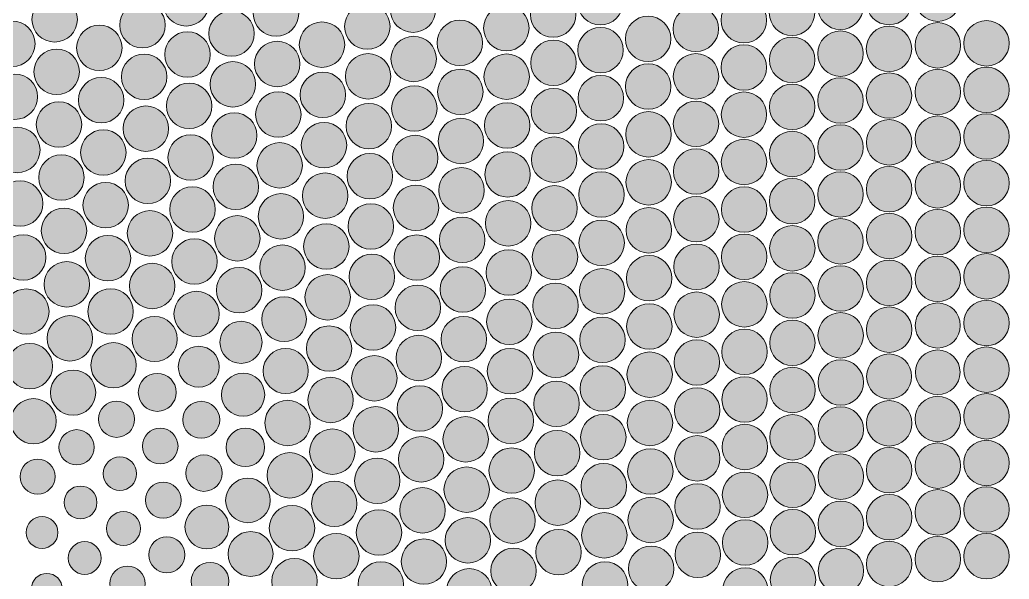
# Model space of a CAD drawing. Extents: x 3515 to 4006, y 175 to 667.
# Drawn here: x 3652.3 to 3757.6, y 547.4 to 607 of the extents above; entities that cross this region are included whole.
import ezdxf

# ---------------------------------------------------------------- set-up
doc = ezdxf.new("R2010")
doc.units = 0
doc.header["$MEASUREMENT"] = 0
doc.layers.add('Capa 1', color=7, linetype='Continuous', lineweight=0)

# ---------------------------------------------------------------- blocks, each defined once
blk = doc.blocks.new('Block_0')
at = {"layer": 'Capa 1', "true_color": 0x000000, "transparency": 33554687}
h = blk.add_hatch(color=18, dxfattribs=at)
h.dxf.hatch_style = 2
edge = h.paths.add_edge_path()
edge.add_arc((3714.1, 608.87), 2.42, 0, 360)
h = blk.add_hatch(color=18, dxfattribs=at)
h.dxf.hatch_style = 2
edge = h.paths.add_edge_path()
edge.add_arc((3744.84, 608.88), 2.42, 0, 360)
h = blk.add_hatch(color=18, dxfattribs=at)
h.dxf.hatch_style = 2
edge = h.paths.add_edge_path()
edge.add_arc((3750.03, 609.24), 2.42, 0, 360)
h = blk.add_hatch(color=18, dxfattribs=at)
h.dxf.hatch_style = 2
edge = h.paths.add_edge_path()
edge.add_arc((3669.98, 608.74), 2.42, 0, 360)
h = blk.add_hatch(color=18, dxfattribs=at)
h.dxf.hatch_style = 2
edge = h.paths.add_edge_path()
edge.add_arc((3694.15, 608.07), 2.42, 0, 360)
h = blk.add_hatch(color=18, dxfattribs=at)
h.dxf.hatch_style = 2
edge = h.paths.add_edge_path()
edge.add_arc((3734.51, 607.74), 2.42, 0, 360)
h = blk.add_hatch(color=18, dxfattribs=at)
h.dxf.hatch_style = 2
edge = h.paths.add_edge_path()
edge.add_arc((3739.67, 608.38), 2.42, 0, 360)
h = blk.add_hatch(color=18, dxfattribs=at)
h.dxf.hatch_style = 2
edge = h.paths.add_edge_path()
edge.add_arc((3655.98, 607.04), 2.42, 0, 360)
h = blk.add_hatch(color=18, dxfattribs=at)
h.dxf.hatch_style = 2
edge = h.paths.add_edge_path()
edge.add_arc((3679.56, 607.66), 2.42, 0, 360)
h = blk.add_hatch(color=18, dxfattribs=at)
h.dxf.hatch_style = 2
edge = h.paths.add_edge_path()
edge.add_arc((3709.07, 607.55), 2.42, 0, 360)
h = blk.add_hatch(color=18, dxfattribs=at)
h.dxf.hatch_style = 2
edge = h.paths.add_edge_path()
edge.add_arc((3729.38, 606.95), 2.42, 0, 360)
h = blk.add_hatch(color=18, dxfattribs=at)
h.dxf.hatch_style = 2
edge = h.paths.add_edge_path()
edge.add_arc((3665.33, 606.42), 2.42, 0, 360)
h = blk.add_hatch(color=18, dxfattribs=at)
h.dxf.hatch_style = 2
edge = h.paths.add_edge_path()
edge.add_arc((3689.28, 606.27), 2.42, 0, 360)
h = blk.add_hatch(color=18, dxfattribs=at)
h.dxf.hatch_style = 2
edge = h.paths.add_edge_path()
edge.add_arc((3704.08, 606.11), 2.42, 0, 360)
h = blk.add_hatch(color=18, dxfattribs=at)
h.dxf.hatch_style = 2
edge = h.paths.add_edge_path()
edge.add_arc((3724.26, 606.03), 2.42, 0, 360)
h = blk.add_hatch(color=18, dxfattribs=at)
h.dxf.hatch_style = 2
edge = h.paths.add_edge_path()
edge.add_arc((3674.82, 605.53), 2.42, 0, 360)
h = blk.add_hatch(color=18, dxfattribs=at)
h.dxf.hatch_style = 2
edge = h.paths.add_edge_path()
edge.add_arc((3699.13, 604.53), 2.42, 0, 360)
h = blk.add_hatch(color=18, dxfattribs=at)
h.dxf.hatch_style = 2
edge = h.paths.add_edge_path()
edge.add_arc((3719.18, 604.96), 2.42, 0, 360)
h = blk.add_hatch(color=18, dxfattribs=at)
h.dxf.hatch_style = 2
edge = h.paths.add_edge_path()
edge.add_arc((3651.48, 604.44), 2.42, 0, 360)
h = blk.add_hatch(color=18, dxfattribs=at)
h.dxf.hatch_style = 2
edge = h.paths.add_edge_path()
edge.add_arc((3660.74, 604), 2.42, 0, 360)
h = blk.add_hatch(color=18, dxfattribs=at)
h.dxf.hatch_style = 2
edge = h.paths.add_edge_path()
edge.add_arc((3684.45, 604.34), 2.42, 0, 360)
h = blk.add_hatch(color=18, dxfattribs=at)
h.dxf.hatch_style = 2
edge = h.paths.add_edge_path()
edge.add_arc((3714.12, 603.76), 2.42, 0, 360)
h = blk.add_hatch(color=18, dxfattribs=at)
h.dxf.hatch_style = 2
edge = h.paths.add_edge_path()
edge.add_arc((3744.84, 603.9), 2.42, 0, 360)
h = blk.add_hatch(color=18, dxfattribs=at)
h.dxf.hatch_style = 2
edge = h.paths.add_edge_path()
edge.add_arc((3750.03, 604.27), 2.42, 0, 360)
h = blk.add_hatch(color=18, dxfattribs=at)
h.dxf.hatch_style = 2
edge = h.paths.add_edge_path()
edge.add_arc((3755.22, 604.49), 2.42, 0, 360)
h = blk.add_hatch(color=18, dxfattribs=at)
h.dxf.hatch_style = 2
edge = h.paths.add_edge_path()
edge.add_arc((3670.13, 603.29), 2.42, 0, 360)
h = blk.add_hatch(color=18, dxfattribs=at)
h.dxf.hatch_style = 2
edge = h.paths.add_edge_path()
edge.add_arc((3694.22, 602.82), 2.42, 0, 360)
h = blk.add_hatch(color=18, dxfattribs=at)
h.dxf.hatch_style = 2
edge = h.paths.add_edge_path()
edge.add_arc((3734.52, 602.73), 2.42, 0, 360)
h = blk.add_hatch(color=18, dxfattribs=at)
h.dxf.hatch_style = 2
edge = h.paths.add_edge_path()
edge.add_arc((3739.67, 603.39), 2.42, 0, 360)
h = blk.add_hatch(color=18, dxfattribs=at)
h.dxf.hatch_style = 2
edge = h.paths.add_edge_path()
edge.add_arc((3656.2, 601.45), 2.42, 0, 360)
h = blk.add_hatch(color=18, dxfattribs=at)
h.dxf.hatch_style = 2
edge = h.paths.add_edge_path()
edge.add_arc((3679.68, 602.29), 2.42, 0, 360)
h = blk.add_hatch(color=18, dxfattribs=at)
h.dxf.hatch_style = 2
edge = h.paths.add_edge_path()
edge.add_arc((3709.1, 602.41), 2.42, 0, 360)
h = blk.add_hatch(color=18, dxfattribs=at)
h.dxf.hatch_style = 2
edge = h.paths.add_edge_path()
edge.add_arc((3729.38, 601.92), 2.42, 0, 360)
h = blk.add_hatch(color=18, dxfattribs=at)
h.dxf.hatch_style = 2
edge = h.paths.add_edge_path()
edge.add_arc((3665.51, 600.92), 2.42, 0, 360)
h = blk.add_hatch(color=18, dxfattribs=at)
h.dxf.hatch_style = 2
edge = h.paths.add_edge_path()
edge.add_arc((3689.36, 600.97), 2.42, 0, 360)
h = blk.add_hatch(color=18, dxfattribs=at)
h.dxf.hatch_style = 2
edge = h.paths.add_edge_path()
edge.add_arc((3704.12, 600.93), 2.42, 0, 360)
h = blk.add_hatch(color=18, dxfattribs=at)
h.dxf.hatch_style = 2
edge = h.paths.add_edge_path()
edge.add_arc((3724.28, 600.97), 2.42, 0, 360)
h = blk.add_hatch(color=18, dxfattribs=at)
h.dxf.hatch_style = 2
edge = h.paths.add_edge_path()
edge.add_arc((3674.96, 600.12), 2.42, 0, 360)
h = blk.add_hatch(color=18, dxfattribs=at)
h.dxf.hatch_style = 2
edge = h.paths.add_edge_path()
edge.add_arc((3699.18, 599.31), 2.42, 0, 360)
h = blk.add_hatch(color=18, dxfattribs=at)
h.dxf.hatch_style = 2
edge = h.paths.add_edge_path()
edge.add_arc((3719.2, 599.88), 2.42, 0, 360)
h = blk.add_hatch(color=18, dxfattribs=at)
h.dxf.hatch_style = 2
edge = h.paths.add_edge_path()
edge.add_arc((3750.03, 599.3), 2.42, 0, 360)
h = blk.add_hatch(color=18, dxfattribs=at)
h.dxf.hatch_style = 2
edge = h.paths.add_edge_path()
edge.add_arc((3755.22, 599.53), 2.42, 0, 360)
h = blk.add_hatch(color=18, dxfattribs=at)
h.dxf.hatch_style = 2
edge = h.paths.add_edge_path()
edge.add_arc((3651.74, 598.8), 2.42, 0, 360)
h = blk.add_hatch(color=18, dxfattribs=at)
h.dxf.hatch_style = 2
edge = h.paths.add_edge_path()
edge.add_arc((3660.94, 598.44), 2.42, 0, 360)
h = blk.add_hatch(color=18, dxfattribs=at)
h.dxf.hatch_style = 2
edge = h.paths.add_edge_path()
edge.add_arc((3684.55, 599), 2.42, 0, 360)
h = blk.add_hatch(color=18, dxfattribs=at)
h.dxf.hatch_style = 2
edge = h.paths.add_edge_path()
edge.add_arc((3714.15, 598.64), 2.42, 0, 360)
h = blk.add_hatch(color=18, dxfattribs=at)
h.dxf.hatch_style = 2
edge = h.paths.add_edge_path()
edge.add_arc((3739.67, 598.39), 2.42, 0, 360)
h = blk.add_hatch(color=18, dxfattribs=at)
h.dxf.hatch_style = 2
edge = h.paths.add_edge_path()
edge.add_arc((3744.84, 598.92), 2.42, 0, 360)
h = blk.add_hatch(color=18, dxfattribs=at)
h.dxf.hatch_style = 2
edge = h.paths.add_edge_path()
edge.add_arc((3670.3, 597.82), 2.42, 0, 360)
h = blk.add_hatch(color=18, dxfattribs=at)
h.dxf.hatch_style = 2
edge = h.paths.add_edge_path()
edge.add_arc((3694.29, 597.55), 2.42, 0, 360)
h = blk.add_hatch(color=18, dxfattribs=at)
h.dxf.hatch_style = 2
edge = h.paths.add_edge_path()
edge.add_arc((3709.14, 597.26), 2.42, 0, 360)
h = blk.add_hatch(color=18, dxfattribs=at)
h.dxf.hatch_style = 2
edge = h.paths.add_edge_path()
edge.add_arc((3734.52, 597.72), 2.42, 0, 360)
h = blk.add_hatch(color=18, dxfattribs=at)
h.dxf.hatch_style = 2
edge = h.paths.add_edge_path()
edge.add_arc((3679.8, 596.9), 2.42, 0, 360)
h = blk.add_hatch(color=18, dxfattribs=at)
h.dxf.hatch_style = 2
edge = h.paths.add_edge_path()
edge.add_arc((3729.39, 596.89), 2.42, 0, 360)
h = blk.add_hatch(color=18, dxfattribs=at)
h.dxf.hatch_style = 2
edge = h.paths.add_edge_path()
edge.add_arc((3656.44, 595.84), 2.42, 0, 360)
h = blk.add_hatch(color=18, dxfattribs=at)
h.dxf.hatch_style = 2
edge = h.paths.add_edge_path()
edge.add_arc((3665.7, 595.4), 2.42, 0, 360)
h = blk.add_hatch(color=18, dxfattribs=at)
h.dxf.hatch_style = 2
edge = h.paths.add_edge_path()
edge.add_arc((3689.45, 595.67), 2.42, 0, 360)
h = blk.add_hatch(color=18, dxfattribs=at)
h.dxf.hatch_style = 2
edge = h.paths.add_edge_path()
edge.add_arc((3704.17, 595.74), 2.42, 0, 360)
h = blk.add_hatch(color=18, dxfattribs=at)
h.dxf.hatch_style = 2
edge = h.paths.add_edge_path()
edge.add_arc((3724.29, 595.91), 2.42, 0, 360)
h = blk.add_hatch(color=18, dxfattribs=at)
h.dxf.hatch_style = 2
edge = h.paths.add_edge_path()
edge.add_arc((3675.11, 594.67), 2.42, 0, 360)
h = blk.add_hatch(color=18, dxfattribs=at)
h.dxf.hatch_style = 2
edge = h.paths.add_edge_path()
edge.add_arc((3699.25, 594.08), 2.42, 0, 360)
h = blk.add_hatch(color=18, dxfattribs=at)
h.dxf.hatch_style = 2
edge = h.paths.add_edge_path()
edge.add_arc((3719.22, 594.79), 2.42, 0, 360)
h = blk.add_hatch(color=18, dxfattribs=at)
h.dxf.hatch_style = 2
edge = h.paths.add_edge_path()
edge.add_arc((3750.03, 594.33), 2.42, 0, 360)
h = blk.add_hatch(color=18, dxfattribs=at)
h.dxf.hatch_style = 2
edge = h.paths.add_edge_path()
edge.add_arc((3755.22, 594.56), 2.42, 0, 360)
h = blk.add_hatch(color=18, dxfattribs=at)
h.dxf.hatch_style = 2
edge = h.paths.add_edge_path()
edge.add_arc((3652.01, 593.13), 2.42, 0, 360)
h = blk.add_hatch(color=18, dxfattribs=at)
h.dxf.hatch_style = 2
edge = h.paths.add_edge_path()
edge.add_arc((3684.67, 593.64), 2.42, 0, 360)
h = blk.add_hatch(color=18, dxfattribs=at)
h.dxf.hatch_style = 2
edge = h.paths.add_edge_path()
edge.add_arc((3714.18, 593.51), 2.42, 0, 360)
h = blk.add_hatch(color=18, dxfattribs=at)
h.dxf.hatch_style = 2
edge = h.paths.add_edge_path()
edge.add_arc((3739.68, 593.4), 2.42, 0, 360)
h = blk.add_hatch(color=18, dxfattribs=at)
h.dxf.hatch_style = 2
edge = h.paths.add_edge_path()
edge.add_arc((3744.85, 593.94), 2.42, 0, 360)
h = blk.add_hatch(color=18, dxfattribs=at)
h.dxf.hatch_style = 2
edge = h.paths.add_edge_path()
edge.add_arc((3661.17, 592.86), 2.42, 0, 360)
h = blk.add_hatch(color=18, dxfattribs=at)
h.dxf.hatch_style = 2
edge = h.paths.add_edge_path()
edge.add_arc((3670.47, 592.32), 2.42, 0, 360)
h = blk.add_hatch(color=18, dxfattribs=at)
h.dxf.hatch_style = 2
edge = h.paths.add_edge_path()
edge.add_arc((3694.37, 592.28), 2.42, 0, 360)
h = blk.add_hatch(color=18, dxfattribs=at)
h.dxf.hatch_style = 2
edge = h.paths.add_edge_path()
edge.add_arc((3709.18, 592.1), 2.42, 0, 360)
h = blk.add_hatch(color=18, dxfattribs=at)
h.dxf.hatch_style = 2
edge = h.paths.add_edge_path()
edge.add_arc((3734.53, 592.7), 2.42, 0, 360)
h = blk.add_hatch(color=18, dxfattribs=at)
h.dxf.hatch_style = 2
edge = h.paths.add_edge_path()
edge.add_arc((3679.94, 591.49), 2.42, 0, 360)
h = blk.add_hatch(color=18, dxfattribs=at)
h.dxf.hatch_style = 2
edge = h.paths.add_edge_path()
edge.add_arc((3724.3, 590.84), 2.42, 0, 360)
h = blk.add_hatch(color=18, dxfattribs=at)
h.dxf.hatch_style = 2
edge = h.paths.add_edge_path()
edge.add_arc((3729.4, 591.85), 2.42, 0, 360)
h = blk.add_hatch(color=18, dxfattribs=at)
h.dxf.hatch_style = 2
edge = h.paths.add_edge_path()
edge.add_arc((3656.7, 590.2), 2.42, 0, 360)
h = blk.add_hatch(color=18, dxfattribs=at)
h.dxf.hatch_style = 2
edge = h.paths.add_edge_path()
edge.add_arc((3665.91, 589.84), 2.42, 0, 360)
h = blk.add_hatch(color=18, dxfattribs=at)
h.dxf.hatch_style = 2
edge = h.paths.add_edge_path()
edge.add_arc((3689.55, 590.34), 2.42, 0, 360)
h = blk.add_hatch(color=18, dxfattribs=at)
h.dxf.hatch_style = 2
edge = h.paths.add_edge_path()
edge.add_arc((3704.22, 590.53), 2.42, 0, 360)
h = blk.add_hatch(color=18, dxfattribs=at)
h.dxf.hatch_style = 2
edge = h.paths.add_edge_path()
edge.add_arc((3675.27, 589.21), 2.42, 0, 360)
h = blk.add_hatch(color=18, dxfattribs=at)
h.dxf.hatch_style = 2
edge = h.paths.add_edge_path()
edge.add_arc((3699.31, 588.83), 2.42, 0, 360)
h = blk.add_hatch(color=18, dxfattribs=at)
h.dxf.hatch_style = 2
edge = h.paths.add_edge_path()
edge.add_arc((3719.24, 589.69), 2.42, 0, 360)
h = blk.add_hatch(color=18, dxfattribs=at)
h.dxf.hatch_style = 2
edge = h.paths.add_edge_path()
edge.add_arc((3744.85, 588.96), 2.42, 0, 360)
h = blk.add_hatch(color=18, dxfattribs=at)
h.dxf.hatch_style = 2
edge = h.paths.add_edge_path()
edge.add_arc((3750.03, 589.36), 2.42, 0, 360)
h = blk.add_hatch(color=18, dxfattribs=at)
h.dxf.hatch_style = 2
edge = h.paths.add_edge_path()
edge.add_arc((3755.22, 589.6), 2.42, 0, 360)
h = blk.add_hatch(color=18, dxfattribs=at)
h.dxf.hatch_style = 2
edge = h.paths.add_edge_path()
edge.add_arc((3684.79, 588.26), 2.42, 0, 360)
h = blk.add_hatch(color=18, dxfattribs=at)
h.dxf.hatch_style = 2
edge = h.paths.add_edge_path()
edge.add_arc((3714.21, 588.38), 2.42, 0, 360)
h = blk.add_hatch(color=18, dxfattribs=at)
h.dxf.hatch_style = 2
edge = h.paths.add_edge_path()
edge.add_arc((3734.53, 587.68), 2.42, 0, 360)
h = blk.add_hatch(color=18, dxfattribs=at)
h.dxf.hatch_style = 2
edge = h.paths.add_edge_path()
edge.add_arc((3739.68, 588.4), 2.42, 0, 360)
h = blk.add_hatch(color=18, dxfattribs=at)
h.dxf.hatch_style = 2
edge = h.paths.add_edge_path()
edge.add_arc((3652.3, 587.43), 2.42, 0, 360)
h = blk.add_hatch(color=18, dxfattribs=at)
h.dxf.hatch_style = 2
edge = h.paths.add_edge_path()
edge.add_arc((3661.41, 587.25), 2.42, 0, 360)
h = blk.add_hatch(color=18, dxfattribs=at)
h.dxf.hatch_style = 2
edge = h.paths.add_edge_path()
edge.add_arc((3670.66, 586.8), 2.42, 0, 360)
h = blk.add_hatch(color=18, dxfattribs=at)
h.dxf.hatch_style = 2
edge = h.paths.add_edge_path()
edge.add_arc((3694.46, 586.98), 2.42, 0, 360)
h = blk.add_hatch(color=18, dxfattribs=at)
h.dxf.hatch_style = 2
edge = h.paths.add_edge_path()
edge.add_arc((3709.22, 586.92), 2.42, 0, 360)
h = blk.add_hatch(color=18, dxfattribs=at)
h.dxf.hatch_style = 2
edge = h.paths.add_edge_path()
edge.add_arc((3729.41, 586.8), 2.42, 0, 360)
h = blk.add_hatch(color=18, dxfattribs=at)
h.dxf.hatch_style = 2
edge = h.paths.add_edge_path()
edge.add_arc((3680.08, 586.06), 2.42, 0, 360)
h = blk.add_hatch(color=18, dxfattribs=at)
h.dxf.hatch_style = 2
edge = h.paths.add_edge_path()
edge.add_arc((3724.32, 585.77), 2.42, 0, 360)
h = blk.add_hatch(color=18, dxfattribs=at)
h.dxf.hatch_style = 2
edge = h.paths.add_edge_path()
edge.add_arc((3656.98, 584.53), 2.42, 0, 360)
h = blk.add_hatch(color=18, dxfattribs=at)
h.dxf.hatch_style = 2
edge = h.paths.add_edge_path()
edge.add_arc((3689.66, 584.99), 2.42, 0, 360)
h = blk.add_hatch(color=18, dxfattribs=at)
h.dxf.hatch_style = 2
edge = h.paths.add_edge_path()
edge.add_arc((3704.28, 585.32), 2.42, 0, 360)
h = blk.add_hatch(color=18, dxfattribs=at)
h.dxf.hatch_style = 2
edge = h.paths.add_edge_path()
edge.add_arc((3719.26, 584.58), 2.42, 0, 360)
h = blk.add_hatch(color=18, dxfattribs=at)
h.dxf.hatch_style = 2
edge = h.paths.add_edge_path()
edge.add_arc((3755.22, 584.63), 2.42, 0, 360)
h = blk.add_hatch(color=18, dxfattribs=at)
h.dxf.hatch_style = 2
edge = h.paths.add_edge_path()
edge.add_arc((3666.13, 584.26), 2.42, 0, 360)
h = blk.add_hatch(color=18, dxfattribs=at)
h.dxf.hatch_style = 2
edge = h.paths.add_edge_path()
edge.add_arc((3675.44, 583.72), 2.42, 0, 360)
h = blk.add_hatch(color=18, dxfattribs=at)
h.dxf.hatch_style = 2
edge = h.paths.add_edge_path()
edge.add_arc((3699.39, 583.56), 2.42, 0, 360)
h = blk.add_hatch(color=18, dxfattribs=at)
h.dxf.hatch_style = 2
edge = h.paths.add_edge_path()
edge.add_arc((3744.85, 583.97), 2.42, 0, 360)
h = blk.add_hatch(color=18, dxfattribs=at)
h.dxf.hatch_style = 2
edge = h.paths.add_edge_path()
edge.add_arc((3750.03, 584.38), 2.42, 0, 360)
h = blk.add_hatch(color=18, dxfattribs=at)
h.dxf.hatch_style = 2
edge = h.paths.add_edge_path()
edge.add_arc((3684.91, 582.86), 2.42, 0, 360)
h = blk.add_hatch(color=18, dxfattribs=at)
h.dxf.hatch_style = 2
edge = h.paths.add_edge_path()
edge.add_arc((3714.24, 583.24), 2.42, 0, 360)
h = blk.add_hatch(color=18, dxfattribs=at)
h.dxf.hatch_style = 2
edge = h.paths.add_edge_path()
edge.add_arc((3734.54, 582.66), 2.42, 0, 360)
h = blk.add_hatch(color=18, dxfattribs=at)
h.dxf.hatch_style = 2
edge = h.paths.add_edge_path()
edge.add_arc((3739.68, 583.4), 2.42, 0, 360)
h = blk.add_hatch(color=18, dxfattribs=at)
h.dxf.hatch_style = 2
edge = h.paths.add_edge_path()
edge.add_arc((3652.62, 581.69), 2.42, 0, 360)
h = blk.add_hatch(color=18, dxfattribs=at)
h.dxf.hatch_style = 2
edge = h.paths.add_edge_path()
edge.add_arc((3661.66, 581.6), 2.42, 0, 360)
h = blk.add_hatch(color=18, dxfattribs=at)
h.dxf.hatch_style = 2
edge = h.paths.add_edge_path()
edge.add_arc((3694.55, 581.67), 2.42, 0, 360)
h = blk.add_hatch(color=18, dxfattribs=at)
h.dxf.hatch_style = 2
edge = h.paths.add_edge_path()
edge.add_arc((3709.27, 581.74), 2.42, 0, 360)
h = blk.add_hatch(color=18, dxfattribs=at)
h.dxf.hatch_style = 2
edge = h.paths.add_edge_path()
edge.add_arc((3729.42, 581.76), 2.42, 0, 360)
h = blk.add_hatch(color=18, dxfattribs=at)
h.dxf.hatch_style = 2
edge = h.paths.add_edge_path()
edge.add_arc((3670.87, 581.25), 2.42, 0, 360)
h = blk.add_hatch(color=18, dxfattribs=at)
h.dxf.hatch_style = 2
edge = h.paths.add_edge_path()
edge.add_arc((3680.24, 580.6), 2.42, 0, 360)
h = blk.add_hatch(color=18, dxfattribs=at)
h.dxf.hatch_style = 2
edge = h.paths.add_edge_path()
edge.add_arc((3724.34, 580.69), 2.42, 0, 360)
h = blk.add_hatch(color=18, dxfattribs=at)
h.dxf.hatch_style = 2
edge = h.paths.add_edge_path()
edge.add_arc((3689.77, 579.62), 2.42, 0, 360)
h = blk.add_hatch(color=18, dxfattribs=at)
h.dxf.hatch_style = 2
edge = h.paths.add_edge_path()
edge.add_arc((3704.34, 580.09), 2.42, 0, 360)
h = blk.add_hatch(color=18, dxfattribs=at)
h.dxf.hatch_style = 2
edge = h.paths.add_edge_path()
edge.add_arc((3719.29, 579.47), 2.42, 0, 360)
h = blk.add_hatch(color=18, dxfattribs=at)
h.dxf.hatch_style = 2
edge = h.paths.add_edge_path()
edge.add_arc((3750.03, 579.41), 2.42, 0, 360)
h = blk.add_hatch(color=18, dxfattribs=at)
h.dxf.hatch_style = 2
edge = h.paths.add_edge_path()
edge.add_arc((3755.22, 579.67), 2.42, 0, 360)
h = blk.add_hatch(color=18, dxfattribs=at)
h.dxf.hatch_style = 2
edge = h.paths.add_edge_path()
edge.add_arc((3657.27, 578.82), 2.42, 0, 360)
h = blk.add_hatch(color=18, dxfattribs=at)
h.dxf.hatch_style = 2
edge = h.paths.add_edge_path()
edge.add_arc((3666.37, 578.65), 2.42, 0, 360)
h = blk.add_hatch(color=18, dxfattribs=at)
h.dxf.hatch_style = 2
edge = h.paths.add_edge_path()
edge.add_arc((3675.63, 578.2), 2.42, 0, 360)
h = blk.add_hatch(color=18, dxfattribs=at)
h.dxf.hatch_style = 2
edge = h.paths.add_edge_path()
edge.add_arc((3699.46, 578.28), 2.42, 0, 360)
h = blk.add_hatch(color=18, dxfattribs=at)
h.dxf.hatch_style = 2
edge = h.paths.add_edge_path()
edge.add_arc((3739.69, 578.39), 2.42, 0, 360)
h = blk.add_hatch(color=18, dxfattribs=at)
h.dxf.hatch_style = 2
edge = h.paths.add_edge_path()
edge.add_arc((3744.85, 578.99), 2.42, 0, 360)
h = blk.add_hatch(color=18, dxfattribs=at)
h.dxf.hatch_style = 2
edge = h.paths.add_edge_path()
edge.add_arc((3685.06, 577.44), 2.42, 0, 360)
h = blk.add_hatch(color=18, dxfattribs=at)
h.dxf.hatch_style = 2
edge = h.paths.add_edge_path()
edge.add_arc((3714.28, 578.08), 2.42, 0, 360)
h = blk.add_hatch(color=18, dxfattribs=at)
h.dxf.hatch_style = 2
edge = h.paths.add_edge_path()
edge.add_arc((3734.55, 577.63), 2.42, 0, 360)
h = blk.add_hatch(color=18, dxfattribs=at)
h.dxf.hatch_style = 2
edge = h.paths.add_edge_path()
edge.add_arc((3694.65, 576.33), 2.42, 0, 360)
h = blk.add_hatch(color=18, dxfattribs=at)
h.dxf.hatch_style = 2
edge = h.paths.add_edge_path()
edge.add_arc((3709.32, 576.54), 2.42, 0, 360)
h = blk.add_hatch(color=18, dxfattribs=at)
h.dxf.hatch_style = 2
edge = h.paths.add_edge_path()
edge.add_arc((3729.43, 576.7), 2.42, 0, 360)
h = blk.add_hatch(color=18, dxfattribs=at)
h.dxf.hatch_style = 2
edge = h.paths.add_edge_path()
edge.add_arc((3652.96, 575.92), 2.42, 0, 360)
h = blk.add_hatch(color=18, dxfattribs=at)
h.dxf.hatch_style = 2
edge = h.paths.add_edge_path()
edge.add_arc((3661.94, 575.93), 2.42, 0, 360)
h = blk.add_hatch(color=18, dxfattribs=at)
h.dxf.hatch_style = 2
edge = h.paths.add_edge_path()
edge.add_arc((3671.09, 575.67), 2.41, 0, 360)
h = blk.add_hatch(color=18, dxfattribs=at)
h.dxf.hatch_style = 2
edge = h.paths.add_edge_path()
edge.add_arc((3680.41, 575.11), 2.38, 0, 360)
h = blk.add_hatch(color=18, dxfattribs=at)
h.dxf.hatch_style = 2
edge = h.paths.add_edge_path()
edge.add_arc((3724.36, 575.6), 2.42, 0, 360)
h = blk.add_hatch(color=18, dxfattribs=at)
h.dxf.hatch_style = 2
edge = h.paths.add_edge_path()
edge.add_arc((3689.89, 574.23), 2.42, 0, 360)
h = blk.add_hatch(color=18, dxfattribs=at)
h.dxf.hatch_style = 2
edge = h.paths.add_edge_path()
edge.add_arc((3704.41, 574.84), 2.42, 0, 360)
h = blk.add_hatch(color=18, dxfattribs=at)
h.dxf.hatch_style = 2
edge = h.paths.add_edge_path()
edge.add_arc((3719.31, 574.34), 2.42, 0, 360)
h = blk.add_hatch(color=18, dxfattribs=at)
h.dxf.hatch_style = 2
edge = h.paths.add_edge_path()
edge.add_arc((3744.85, 574), 2.42, 0, 360)
h = blk.add_hatch(color=18, dxfattribs=at)
h.dxf.hatch_style = 2
edge = h.paths.add_edge_path()
edge.add_arc((3750.03, 574.44), 2.4, 0, 360)
h = blk.add_hatch(color=18, dxfattribs=at)
h.dxf.hatch_style = 2
edge = h.paths.add_edge_path()
edge.add_arc((3755.22, 574.7), 2.42, 0, 360)
h = blk.add_hatch(color=18, dxfattribs=at)
h.dxf.hatch_style = 2
edge = h.paths.add_edge_path()
edge.add_arc((3657.6, 573.08), 2.42, 0, 360)
h = blk.add_hatch(color=18, dxfattribs=at)
h.dxf.hatch_style = 2
edge = h.paths.add_edge_path()
edge.add_arc((3666.63, 573), 2.41, 0, 360)
h = blk.add_hatch(color=18, dxfattribs=at)
h.dxf.hatch_style = 2
edge = h.paths.add_edge_path()
edge.add_arc((3699.55, 572.98), 2.42, 0, 360)
h = blk.add_hatch(color=18, dxfattribs=at)
h.dxf.hatch_style = 2
edge = h.paths.add_edge_path()
edge.add_arc((3739.69, 573.39), 2.42, 0, 360)
h = blk.add_hatch(color=18, dxfattribs=at)
h.dxf.hatch_style = 2
edge = h.paths.add_edge_path()
edge.add_arc((3675.83, 572.65), 2.24, 0, 360)
h = blk.add_hatch(color=18, dxfattribs=at)
h.dxf.hatch_style = 2
edge = h.paths.add_edge_path()
edge.add_arc((3685.21, 571.99), 2.41, 0, 360)
h = blk.add_hatch(color=18, dxfattribs=at)
h.dxf.hatch_style = 2
edge = h.paths.add_edge_path()
edge.add_arc((3714.32, 572.91), 2.42, 0, 360)
h = blk.add_hatch(color=18, dxfattribs=at)
h.dxf.hatch_style = 2
edge = h.paths.add_edge_path()
edge.add_arc((3734.55, 572.6), 2.42, 0, 360)
h = blk.add_hatch(color=18, dxfattribs=at)
h.dxf.hatch_style = 2
edge = h.paths.add_edge_path()
edge.add_arc((3694.76, 570.98), 2.42, 0, 360)
h = blk.add_hatch(color=18, dxfattribs=at)
h.dxf.hatch_style = 2
edge = h.paths.add_edge_path()
edge.add_arc((3709.37, 571.32), 2.42, 0, 360)
h = blk.add_hatch(color=18, dxfattribs=at)
h.dxf.hatch_style = 2
edge = h.paths.add_edge_path()
edge.add_arc((3729.45, 571.64), 2.42, 0, 360)
h = blk.add_hatch(color=18, dxfattribs=at)
h.dxf.hatch_style = 2
edge = h.paths.add_edge_path()
edge.add_arc((3653.33, 570.11), 2.42, 0, 360)
h = blk.add_hatch(color=18, dxfattribs=at)
h.dxf.hatch_style = 2
edge = h.paths.add_edge_path()
edge.add_arc((3662.25, 570.21), 2.41, 0, 360)
h = blk.add_hatch(color=18, dxfattribs=at)
h.dxf.hatch_style = 2
edge = h.paths.add_edge_path()
edge.add_arc((3671.33, 570.05), 2.18, 0, 360)
h = blk.add_hatch(color=18, dxfattribs=at)
h.dxf.hatch_style = 2
edge = h.paths.add_edge_path()
edge.add_arc((3724.38, 570.51), 2.42, 0, 360)
h = blk.add_hatch(color=18, dxfattribs=at)
h.dxf.hatch_style = 2
edge = h.paths.add_edge_path()
edge.add_arc((3680.59, 569.6), 2.4, 0, 360)
h = blk.add_hatch(color=18, dxfattribs=at)
h.dxf.hatch_style = 2
edge = h.paths.add_edge_path()
edge.add_arc((3690.03, 568.82), 2.42, 0, 360)
h = blk.add_hatch(color=18, dxfattribs=at)
h.dxf.hatch_style = 2
edge = h.paths.add_edge_path()
edge.add_arc((3704.48, 569.57), 2.42, 0, 360)
h = blk.add_hatch(color=18, dxfattribs=at)
h.dxf.hatch_style = 2
edge = h.paths.add_edge_path()
edge.add_arc((3719.35, 569.21), 2.42, 0, 360)
h = blk.add_hatch(color=18, dxfattribs=at)
h.dxf.hatch_style = 2
edge = h.paths.add_edge_path()
edge.add_arc((3744.85, 569.01), 2.4, 0, 360)
h = blk.add_hatch(color=18, dxfattribs=at)
h.dxf.hatch_style = 2
edge = h.paths.add_edge_path()
edge.add_arc((3750.03, 569.46), 2.38, 0, 360)
h = blk.add_hatch(color=18, dxfattribs=at)
h.dxf.hatch_style = 2
edge = h.paths.add_edge_path()
edge.add_arc((3755.22, 569.74), 2.42, 0, 360)
h = blk.add_hatch(color=18, dxfattribs=at)
h.dxf.hatch_style = 2
edge = h.paths.add_edge_path()
edge.add_arc((3699.64, 567.66), 2.42, 0, 360)
h = blk.add_hatch(color=18, dxfattribs=at)
h.dxf.hatch_style = 2
edge = h.paths.add_edge_path()
edge.add_arc((3714.36, 567.73), 2.42, 0, 360)
h = blk.add_hatch(color=18, dxfattribs=at)
h.dxf.hatch_style = 2
edge = h.paths.add_edge_path()
edge.add_arc((3739.7, 568.38), 2.42, 0, 360)
h = blk.add_hatch(color=18, dxfattribs=at)
h.dxf.hatch_style = 2
edge = h.paths.add_edge_path()
edge.add_arc((3657.95, 567.29), 2.41, 0, 360)
h = blk.add_hatch(color=18, dxfattribs=at)
h.dxf.hatch_style = 2
edge = h.paths.add_edge_path()
edge.add_arc((3666.91, 567.32), 2.02, 0, 360)
h = blk.add_hatch(color=18, dxfattribs=at)
h.dxf.hatch_style = 2
edge = h.paths.add_edge_path()
edge.add_arc((3676.05, 567.07), 2.3, 0, 360)
h = blk.add_hatch(color=18, dxfattribs=at)
h.dxf.hatch_style = 2
edge = h.paths.add_edge_path()
edge.add_arc((3734.56, 567.57), 2.42, 0, 360)
h = blk.add_hatch(color=18, dxfattribs=at)
h.dxf.hatch_style = 2
edge = h.paths.add_edge_path()
edge.add_arc((3685.37, 566.51), 2.42, 0, 360)
h = blk.add_hatch(color=18, dxfattribs=at)
h.dxf.hatch_style = 2
edge = h.paths.add_edge_path()
edge.add_arc((3694.88, 565.6), 2.42, 0, 360)
h = blk.add_hatch(color=18, dxfattribs=at)
h.dxf.hatch_style = 2
edge = h.paths.add_edge_path()
edge.add_arc((3709.43, 566.1), 2.42, 0, 360)
h = blk.add_hatch(color=18, dxfattribs=at)
h.dxf.hatch_style = 2
edge = h.paths.add_edge_path()
edge.add_arc((3729.46, 566.57), 2.42, 0, 360)
h = blk.add_hatch(color=18, dxfattribs=at)
h.dxf.hatch_style = 2
edge = h.paths.add_edge_path()
edge.add_arc((3724.4, 565.4), 2.42, 0, 360)
h = blk.add_hatch(color=18, dxfattribs=at)
h.dxf.hatch_style = 2
edge = h.paths.add_edge_path()
edge.add_arc((3750.03, 564.49), 2.42, 0, 360)
h = blk.add_hatch(color=18, dxfattribs=at)
h.dxf.hatch_style = 2
edge = h.paths.add_edge_path()
edge.add_arc((3755.22, 564.77), 2.42, 0, 360)
h = blk.add_hatch(color=18, dxfattribs=at)
h.dxf.hatch_style = 2
edge = h.paths.add_edge_path()
edge.add_arc((3653.73, 564.25), 2.41, 0, 360)
h = blk.add_hatch(color=18, dxfattribs=at)
h.dxf.hatch_style = 2
edge = h.paths.add_edge_path()
edge.add_arc((3662.57, 564.46), 1.93, 0, 360)
h = blk.add_hatch(color=18, dxfattribs=at)
h.dxf.hatch_style = 2
edge = h.paths.add_edge_path()
edge.add_arc((3671.59, 564.4), 1.97, 0, 360)
h = blk.add_hatch(color=18, dxfattribs=at)
h.dxf.hatch_style = 2
edge = h.paths.add_edge_path()
edge.add_arc((3680.79, 564.06), 2.42, 0, 360)
h = blk.add_hatch(color=18, dxfattribs=at)
h.dxf.hatch_style = 2
edge = h.paths.add_edge_path()
edge.add_arc((3704.56, 564.29), 2.42, 0, 360)
h = blk.add_hatch(color=18, dxfattribs=at)
h.dxf.hatch_style = 2
edge = h.paths.add_edge_path()
edge.add_arc((3719.38, 564.06), 2.42, 0, 360)
h = blk.add_hatch(color=18, dxfattribs=at)
h.dxf.hatch_style = 2
edge = h.paths.add_edge_path()
edge.add_arc((3744.86, 564.02), 2.42, 0, 360)
h = blk.add_hatch(color=18, dxfattribs=at)
h.dxf.hatch_style = 2
edge = h.paths.add_edge_path()
edge.add_arc((3690.18, 563.38), 2.42, 0, 360)
h = blk.add_hatch(color=18, dxfattribs=at)
h.dxf.hatch_style = 2
edge = h.paths.add_edge_path()
edge.add_arc((3714.41, 562.54), 2.42, 0, 360)
h = blk.add_hatch(color=18, dxfattribs=at)
h.dxf.hatch_style = 2
edge = h.paths.add_edge_path()
edge.add_arc((3734.57, 562.53), 2.42, 0, 360)
h = blk.add_hatch(color=18, dxfattribs=at)
h.dxf.hatch_style = 2
edge = h.paths.add_edge_path()
edge.add_arc((3739.7, 563.37), 2.42, 0, 360)
h = blk.add_hatch(color=18, dxfattribs=at)
h.dxf.hatch_style = 2
edge = h.paths.add_edge_path()
edge.add_arc((3699.75, 562.32), 2.42, 0, 360)
h = blk.add_hatch(color=18, dxfattribs=at)
h.dxf.hatch_style = 2
edge = h.paths.add_edge_path()
edge.add_arc((3729.48, 561.5), 2.42, 0, 360)
h = blk.add_hatch(color=18, dxfattribs=at)
h.dxf.hatch_style = 2
edge = h.paths.add_edge_path()
edge.add_arc((3658.32, 561.47), 1.88, 0, 360)
h = blk.add_hatch(color=18, dxfattribs=at)
h.dxf.hatch_style = 2
edge = h.paths.add_edge_path()
edge.add_arc((3667.22, 561.6), 1.9, 0, 360)
h = blk.add_hatch(color=18, dxfattribs=at)
h.dxf.hatch_style = 2
edge = h.paths.add_edge_path()
edge.add_arc((3676.29, 561.46), 2.05, 0, 360)
h = blk.add_hatch(color=18, dxfattribs=at)
h.dxf.hatch_style = 2
edge = h.paths.add_edge_path()
edge.add_arc((3685.56, 561), 2.42, 0, 360)
h = blk.add_hatch(color=18, dxfattribs=at)
h.dxf.hatch_style = 2
edge = h.paths.add_edge_path()
edge.add_arc((3709.5, 560.85), 2.42, 0, 360)
h = blk.add_hatch(color=18, dxfattribs=at)
h.dxf.hatch_style = 2
edge = h.paths.add_edge_path()
edge.add_arc((3724.42, 560.29), 2.42, 0, 360)
h = blk.add_hatch(color=18, dxfattribs=at)
h.dxf.hatch_style = 2
edge = h.paths.add_edge_path()
edge.add_arc((3695.01, 560.19), 2.42, 0, 360)
h = blk.add_hatch(color=18, dxfattribs=at)
h.dxf.hatch_style = 2
edge = h.paths.add_edge_path()
edge.add_arc((3750.03, 559.51), 2.42, 0, 360)
h = blk.add_hatch(color=18, dxfattribs=at)
h.dxf.hatch_style = 2
edge = h.paths.add_edge_path()
edge.add_arc((3755.22, 559.8), 2.42, 0, 360)
h = blk.add_hatch(color=18, dxfattribs=at)
h.dxf.hatch_style = 2
edge = h.paths.add_edge_path()
edge.add_arc((3671.88, 558.72), 1.94, 0, 360)
h = blk.add_hatch(color=18, dxfattribs=at)
h.dxf.hatch_style = 2
edge = h.paths.add_edge_path()
edge.add_arc((3681.02, 558.48), 2.42, 0, 360)
h = blk.add_hatch(color=18, dxfattribs=at)
h.dxf.hatch_style = 2
edge = h.paths.add_edge_path()
edge.add_arc((3704.65, 558.99), 2.42, 0, 360)
h = blk.add_hatch(color=18, dxfattribs=at)
h.dxf.hatch_style = 2
edge = h.paths.add_edge_path()
edge.add_arc((3719.42, 558.9), 2.42, 0, 360)
h = blk.add_hatch(color=18, dxfattribs=at)
h.dxf.hatch_style = 2
edge = h.paths.add_edge_path()
edge.add_arc((3739.71, 558.35), 2.42, 0, 360)
h = blk.add_hatch(color=18, dxfattribs=at)
h.dxf.hatch_style = 2
edge = h.paths.add_edge_path()
edge.add_arc((3744.86, 559.03), 2.42, 0, 360)
h = blk.add_hatch(color=18, dxfattribs=at)
h.dxf.hatch_style = 2
edge = h.paths.add_edge_path()
edge.add_arc((3654.17, 558.35), 1.86, 0, 360)
h = blk.add_hatch(color=18, dxfattribs=at)
h.dxf.hatch_style = 2
edge = h.paths.add_edge_path()
edge.add_arc((3662.93, 558.66), 1.78, 0, 360)
h = blk.add_hatch(color=18, dxfattribs=at)
h.dxf.hatch_style = 2
edge = h.paths.add_edge_path()
edge.add_arc((3690.34, 557.9), 2.42, 0, 360)
h = blk.add_hatch(color=18, dxfattribs=at)
h.dxf.hatch_style = 2
edge = h.paths.add_edge_path()
edge.add_arc((3714.46, 557.33), 2.42, 0, 360)
h = blk.add_hatch(color=18, dxfattribs=at)
h.dxf.hatch_style = 2
edge = h.paths.add_edge_path()
edge.add_arc((3734.58, 557.48), 2.42, 0, 360)
h = blk.add_hatch(color=18, dxfattribs=at)
h.dxf.hatch_style = 2
edge = h.paths.add_edge_path()
edge.add_arc((3699.86, 556.96), 2.42, 0, 360)
h = blk.add_hatch(color=18, dxfattribs=at)
h.dxf.hatch_style = 2
edge = h.paths.add_edge_path()
edge.add_arc((3729.5, 556.42), 2.42, 0, 360)
h = blk.add_hatch(color=18, dxfattribs=at)
h.dxf.hatch_style = 2
edge = h.paths.add_edge_path()
edge.add_arc((3667.55, 555.84), 1.91, 0, 360)
h = blk.add_hatch(color=18, dxfattribs=at)
h.dxf.hatch_style = 2
edge = h.paths.add_edge_path()
edge.add_arc((3676.56, 555.81), 2.37, 0, 360)
h = blk.add_hatch(color=18, dxfattribs=at)
h.dxf.hatch_style = 2
edge = h.paths.add_edge_path()
edge.add_arc((3685.76, 555.46), 2.42, 0, 360)
h = blk.add_hatch(color=18, dxfattribs=at)
h.dxf.hatch_style = 2
edge = h.paths.add_edge_path()
edge.add_arc((3709.57, 555.58), 2.42, 0, 360)
h = blk.add_hatch(color=18, dxfattribs=at)
h.dxf.hatch_style = 2
edge = h.paths.add_edge_path()
edge.add_arc((3724.45, 555.17), 2.42, 0, 360)
h = blk.add_hatch(color=18, dxfattribs=at)
h.dxf.hatch_style = 2
edge = h.paths.add_edge_path()
edge.add_arc((3658.74, 555.6), 1.75, 0, 360)
h = blk.add_hatch(color=18, dxfattribs=at)
h.dxf.hatch_style = 2
edge = h.paths.add_edge_path()
edge.add_arc((3695.15, 554.76), 2.42, 0, 360)
h = blk.add_hatch(color=18, dxfattribs=at)
h.dxf.hatch_style = 2
edge = h.paths.add_edge_path()
edge.add_arc((3744.86, 554.03), 2.42, 0, 360)
h = blk.add_hatch(color=18, dxfattribs=at)
h.dxf.hatch_style = 2
edge = h.paths.add_edge_path()
edge.add_arc((3750.03, 554.54), 2.42, 0, 360)
h = blk.add_hatch(color=18, dxfattribs=at)
h.dxf.hatch_style = 2
edge = h.paths.add_edge_path()
edge.add_arc((3755.22, 554.84), 2.42, 0, 360)
h = blk.add_hatch(color=18, dxfattribs=at)
h.dxf.hatch_style = 2
edge = h.paths.add_edge_path()
edge.add_arc((3672.19, 552.99), 2.33, 0, 360)
h = blk.add_hatch(color=18, dxfattribs=at)
h.dxf.hatch_style = 2
edge = h.paths.add_edge_path()
edge.add_arc((3704.74, 553.66), 2.42, 0, 360)
h = blk.add_hatch(color=18, dxfattribs=at)
h.dxf.hatch_style = 2
edge = h.paths.add_edge_path()
edge.add_arc((3719.46, 553.73), 2.42, 0, 360)
h = blk.add_hatch(color=18, dxfattribs=at)
h.dxf.hatch_style = 2
edge = h.paths.add_edge_path()
edge.add_arc((3739.71, 553.33), 2.42, 0, 360)
h = blk.add_hatch(color=18, dxfattribs=at)
h.dxf.hatch_style = 2
edge = h.paths.add_edge_path()
edge.add_arc((3663.32, 552.83), 1.81, 0, 360)
h = blk.add_hatch(color=18, dxfattribs=at)
h.dxf.hatch_style = 2
edge = h.paths.add_edge_path()
edge.add_arc((3681.26, 552.86), 2.42, 0, 360)
h = blk.add_hatch(color=18, dxfattribs=at)
h.dxf.hatch_style = 2
edge = h.paths.add_edge_path()
edge.add_arc((3690.52, 552.4), 2.42, 0, 360)
h = blk.add_hatch(color=18, dxfattribs=at)
h.dxf.hatch_style = 2
edge = h.paths.add_edge_path()
edge.add_arc((3714.52, 552.1), 2.42, 0, 360)
h = blk.add_hatch(color=18, dxfattribs=at)
h.dxf.hatch_style = 2
edge = h.paths.add_edge_path()
edge.add_arc((3734.59, 552.43), 2.42, 0, 360)
h = blk.add_hatch(color=18, dxfattribs=at)
h.dxf.hatch_style = 2
edge = h.paths.add_edge_path()
edge.add_arc((3654.64, 552.4), 1.69, 0, 360)
h = blk.add_hatch(color=18, dxfattribs=at)
h.dxf.hatch_style = 2
edge = h.paths.add_edge_path()
edge.add_arc((3699.99, 551.56), 2.42, 0, 360)
h = blk.add_hatch(color=18, dxfattribs=at)
h.dxf.hatch_style = 2
edge = h.paths.add_edge_path()
edge.add_arc((3729.52, 551.33), 2.42, 0, 360)
h = blk.add_hatch(color=18, dxfattribs=at)
h.dxf.hatch_style = 2
edge = h.paths.add_edge_path()
edge.add_arc((3676.85, 550.11), 2.39, 0, 360)
h = blk.add_hatch(color=18, dxfattribs=at)
h.dxf.hatch_style = 2
edge = h.paths.add_edge_path()
edge.add_arc((3685.98, 549.88), 2.42, 0, 360)
h = blk.add_hatch(color=18, dxfattribs=at)
h.dxf.hatch_style = 2
edge = h.paths.add_edge_path()
edge.add_arc((3709.65, 550.3), 2.42, 0, 360)
h = blk.add_hatch(color=18, dxfattribs=at)
h.dxf.hatch_style = 2
edge = h.paths.add_edge_path()
edge.add_arc((3724.48, 550.03), 2.42, 0, 360)
h = blk.add_hatch(color=18, dxfattribs=at)
h.dxf.hatch_style = 2
edge = h.paths.add_edge_path()
edge.add_arc((3755.22, 549.87), 2.42, 0, 360)
h = blk.add_hatch(color=18, dxfattribs=at)
h.dxf.hatch_style = 2
edge = h.paths.add_edge_path()
edge.add_arc((3659.18, 549.68), 1.75, 0, 360)
h = blk.add_hatch(color=18, dxfattribs=at)
h.dxf.hatch_style = 2
edge = h.paths.add_edge_path()
edge.add_arc((3667.92, 550.03), 1.92, 0, 360)
h = blk.add_hatch(color=18, dxfattribs=at)
h.dxf.hatch_style = 2
edge = h.paths.add_edge_path()
edge.add_arc((3695.31, 549.3), 2.42, 0, 360)
h = blk.add_hatch(color=18, dxfattribs=at)
h.dxf.hatch_style = 2
edge = h.paths.add_edge_path()
edge.add_arc((3744.86, 549.04), 2.42, 0, 360)
h = blk.add_hatch(color=18, dxfattribs=at)
h.dxf.hatch_style = 2
edge = h.paths.add_edge_path()
edge.add_arc((3750.03, 549.56), 2.42, 0, 360)
h = blk.add_hatch(color=18, dxfattribs=at)
h.dxf.hatch_style = 2
edge = h.paths.add_edge_path()
edge.add_arc((3704.85, 548.31), 2.42, 0, 360)
h = blk.add_hatch(color=18, dxfattribs=at)
h.dxf.hatch_style = 2
edge = h.paths.add_edge_path()
edge.add_arc((3719.51, 548.54), 2.42, 0, 360)
h = blk.add_hatch(color=18, dxfattribs=at)
h.dxf.hatch_style = 2
edge = h.paths.add_edge_path()
edge.add_arc((3739.72, 548.31), 2.42, 0, 360)
h = blk.add_hatch(color=18, dxfattribs=at)
h.dxf.hatch_style = 2
edge = h.paths.add_edge_path()
edge.add_arc((3672.53, 547.22), 2, 0, 360)
h = blk.add_hatch(color=18, dxfattribs=at)
h.dxf.hatch_style = 2
edge = h.paths.add_edge_path()
edge.add_arc((3681.52, 547.21), 2.42, 0, 360)
h = blk.add_hatch(color=18, dxfattribs=at)
h.dxf.hatch_style = 2
edge = h.paths.add_edge_path()
edge.add_arc((3690.72, 546.86), 2.42, 0, 360)
h = blk.add_hatch(color=18, dxfattribs=at)
h.dxf.hatch_style = 2
edge = h.paths.add_edge_path()
edge.add_arc((3714.59, 546.86), 2.42, 0, 360)
h = blk.add_hatch(color=18, dxfattribs=at)
h.dxf.hatch_style = 2
edge = h.paths.add_edge_path()
edge.add_arc((3734.61, 547.37), 2.42, 0, 360)
h = blk.add_hatch(color=18, dxfattribs=at)
h.dxf.hatch_style = 2
edge = h.paths.add_edge_path()
edge.add_arc((3655.15, 546.4), 1.64, 0, 360)
h = blk.add_hatch(color=18, dxfattribs=at)
h.dxf.hatch_style = 2
edge = h.paths.add_edge_path()
edge.add_arc((3663.74, 546.94), 1.88, 0, 360)
h = blk.add_hatch(color=18, dxfattribs=at)
h.dxf.hatch_style = 2
edge = h.paths.add_edge_path()
edge.add_arc((3700.13, 546.14), 2.42, 0, 360)
h = blk.add_hatch(color=18, dxfattribs=at)
h.dxf.hatch_style = 2
edge = h.paths.add_edge_path()
edge.add_arc((3729.54, 546.23), 2.42, 0, 360)
at = {"layer": 'Capa 1'}
for centre, radius in [((3714.1, 608.87), 2.42), ((3744.84, 608.88), 2.42), ((3750.03, 609.24), 2.42), ((3669.98, 608.74), 2.42), ((3694.15, 608.07), 2.42), ((3734.51, 607.74), 2.42), ((3739.67, 608.38), 2.42), ((3655.98, 607.04), 2.42), ((3679.56, 607.66), 2.42), ((3709.07, 607.55), 2.42), ((3729.38, 606.95), 2.42), ((3665.33, 606.42), 2.42), ((3689.28, 606.27), 2.42), ((3704.08, 606.11), 2.42), ((3724.26, 606.03), 2.42), ((3674.82, 605.53), 2.42), ((3699.13, 604.53), 2.42), ((3719.18, 604.96), 2.42), ((3651.48, 604.44), 2.42), ((3660.74, 604), 2.42), ((3684.45, 604.34), 2.42), ((3714.12, 603.76), 2.42), ((3744.84, 603.9), 2.42), ((3750.03, 604.27), 2.42), ((3755.22, 604.49), 2.42), ((3670.13, 603.29), 2.42), ((3694.22, 602.82), 2.42), ((3734.52, 602.73), 2.42), ((3739.67, 603.39), 2.42), ((3656.2, 601.45), 2.42), ((3679.68, 602.29), 2.42), ((3709.1, 602.41), 2.42), ((3729.38, 601.92), 2.42), ((3665.51, 600.92), 2.42), ((3689.36, 600.97), 2.42), ((3704.12, 600.93), 2.42), ((3724.28, 600.97), 2.42), ((3674.96, 600.12), 2.42), ((3699.18, 599.31), 2.42), ((3719.2, 599.88), 2.42), ((3750.03, 599.3), 2.42), ((3755.22, 599.53), 2.42), ((3651.74, 598.8), 2.42), ((3660.94, 598.44), 2.42), ((3684.55, 599), 2.42), ((3714.15, 598.64), 2.42), ((3739.67, 598.39), 2.42), ((3744.84, 598.92), 2.42), ((3670.3, 597.82), 2.42), ((3694.29, 597.55), 2.42), ((3709.14, 597.26), 2.42), ((3734.52, 597.72), 2.42), ((3679.8, 596.9), 2.42), ((3729.39, 596.89), 2.42), ((3656.44, 595.84), 2.42), ((3665.7, 595.4), 2.42), ((3689.45, 595.67), 2.42), ((3704.17, 595.74), 2.42), ((3724.29, 595.91), 2.42), ((3675.11, 594.67), 2.42), ((3699.25, 594.08), 2.42), ((3719.22, 594.79), 2.42), ((3750.03, 594.33), 2.42), ((3755.22, 594.56), 2.42), ((3652.01, 593.13), 2.42), ((3684.67, 593.64), 2.42), ((3714.18, 593.51), 2.42), ((3739.68, 593.4), 2.42), ((3744.85, 593.94), 2.42), ((3661.17, 592.86), 2.42), ((3670.47, 592.32), 2.42), ((3694.37, 592.28), 2.42), ((3709.18, 592.1), 2.42), ((3734.53, 592.7), 2.42), ((3679.94, 591.49), 2.42), ((3724.3, 590.84), 2.42), ((3729.4, 591.85), 2.42), ((3656.7, 590.2), 2.42), ((3665.91, 589.84), 2.42), ((3689.55, 590.34), 2.42), ((3704.22, 590.53), 2.42), ((3675.27, 589.21), 2.42), ((3699.31, 588.83), 2.42), ((3719.24, 589.69), 2.42), ((3744.85, 588.96), 2.42), ((3750.03, 589.36), 2.42), ((3755.22, 589.6), 2.42), ((3684.79, 588.26), 2.42), ((3714.21, 588.38), 2.42), ((3734.53, 587.68), 2.42), ((3739.68, 588.4), 2.42), ((3652.3, 587.43), 2.42), ((3661.41, 587.25), 2.42), ((3670.66, 586.8), 2.42), ((3694.46, 586.98), 2.42), ((3709.22, 586.92), 2.42), ((3729.41, 586.8), 2.42), ((3680.08, 586.06), 2.42), ((3724.32, 585.77), 2.42), ((3656.98, 584.53), 2.42), ((3689.66, 584.99), 2.42), ((3704.28, 585.32), 2.42), ((3719.26, 584.58), 2.42), ((3755.22, 584.63), 2.42), ((3666.13, 584.26), 2.42), ((3675.44, 583.72), 2.42), ((3699.39, 583.56), 2.42), ((3744.85, 583.97), 2.42), ((3750.03, 584.38), 2.42), ((3684.91, 582.86), 2.42), ((3714.24, 583.24), 2.42), ((3734.54, 582.66), 2.42), ((3739.68, 583.4), 2.42), ((3652.62, 581.69), 2.42), ((3661.66, 581.6), 2.42), ((3694.55, 581.67), 2.42), ((3709.27, 581.74), 2.42), ((3729.42, 581.76), 2.42), ((3670.87, 581.25), 2.42), ((3680.24, 580.6), 2.42), ((3724.34, 580.69), 2.42), ((3689.77, 579.62), 2.42), ((3704.34, 580.09), 2.42), ((3719.29, 579.47), 2.42), ((3750.03, 579.41), 2.42), ((3755.22, 579.67), 2.42), ((3657.27, 578.82), 2.42), ((3666.37, 578.65), 2.42), ((3675.63, 578.2), 2.42), ((3699.46, 578.28), 2.42), ((3739.69, 578.39), 2.42), ((3744.85, 578.99), 2.42), ((3685.06, 577.44), 2.42), ((3714.28, 578.08), 2.42), ((3734.55, 577.63), 2.42), ((3694.65, 576.33), 2.42), ((3709.32, 576.54), 2.42), ((3729.43, 576.7), 2.42), ((3652.96, 575.92), 2.42), ((3661.94, 575.93), 2.42), ((3671.09, 575.67), 2.41), ((3680.41, 575.11), 2.38), ((3724.36, 575.6), 2.42), ((3689.89, 574.23), 2.42), ((3704.41, 574.84), 2.42), ((3719.31, 574.34), 2.42), ((3744.85, 574), 2.42), ((3750.03, 574.44), 2.4), ((3755.22, 574.7), 2.42), ((3657.6, 573.08), 2.42), ((3666.63, 573), 2.41), ((3699.55, 572.98), 2.42), ((3739.69, 573.39), 2.42), ((3675.83, 572.65), 2.24), ((3685.21, 571.99), 2.41), ((3714.32, 572.91), 2.42), ((3734.55, 572.6), 2.42), ((3694.76, 570.98), 2.42), ((3709.37, 571.32), 2.42), ((3729.45, 571.64), 2.42), ((3653.33, 570.11), 2.42), ((3662.25, 570.21), 2.41), ((3671.33, 570.05), 2.18), ((3724.38, 570.51), 2.42), ((3680.59, 569.6), 2.4), ((3690.03, 568.82), 2.42), ((3704.48, 569.57), 2.42), ((3719.35, 569.21), 2.42), ((3744.85, 569.01), 2.4), ((3750.03, 569.46), 2.38), ((3755.22, 569.74), 2.42), ((3699.64, 567.66), 2.42), ((3714.36, 567.73), 2.42), ((3739.7, 568.38), 2.42), ((3657.95, 567.29), 2.41), ((3666.91, 567.32), 2.02), ((3676.05, 567.07), 2.3), ((3734.56, 567.57), 2.42), ((3685.37, 566.51), 2.42), ((3694.88, 565.6), 2.42), ((3709.43, 566.1), 2.42), ((3729.46, 566.57), 2.42), ((3724.4, 565.4), 2.42), ((3750.03, 564.49), 2.42), ((3755.22, 564.77), 2.42), ((3653.73, 564.25), 2.41), ((3662.57, 564.46), 1.93), ((3671.59, 564.4), 1.97), ((3680.79, 564.06), 2.42), ((3704.56, 564.29), 2.42), ((3719.38, 564.06), 2.42), ((3744.86, 564.02), 2.42), ((3690.18, 563.38), 2.42), ((3714.41, 562.54), 2.42), ((3734.57, 562.53), 2.42), ((3739.7, 563.37), 2.42), ((3699.75, 562.32), 2.42), ((3729.48, 561.5), 2.42), ((3658.32, 561.47), 1.88), ((3667.22, 561.6), 1.9), ((3676.29, 561.46), 2.05), ((3685.56, 561), 2.42), ((3709.5, 560.85), 2.42), ((3724.42, 560.29), 2.42), ((3695.01, 560.19), 2.42), ((3750.03, 559.51), 2.42), ((3755.22, 559.8), 2.42), ((3671.88, 558.72), 1.94), ((3681.02, 558.48), 2.42), ((3704.65, 558.99), 2.42), ((3719.42, 558.9), 2.42), ((3739.71, 558.35), 2.42), ((3744.86, 559.03), 2.42), ((3654.17, 558.35), 1.86), ((3662.93, 558.66), 1.78), ((3690.34, 557.9), 2.42), ((3714.46, 557.33), 2.42), ((3734.58, 557.48), 2.42), ((3699.86, 556.96), 2.42), ((3729.5, 556.42), 2.42), ((3667.55, 555.84), 1.91), ((3676.56, 555.81), 2.37), ((3685.76, 555.46), 2.42), ((3709.57, 555.58), 2.42), ((3724.45, 555.17), 2.42), ((3658.74, 555.6), 1.75), ((3695.15, 554.76), 2.42), ((3744.86, 554.03), 2.42), ((3750.03, 554.54), 2.42), ((3755.22, 554.84), 2.42), ((3672.19, 552.99), 2.33), ((3704.74, 553.66), 2.42), ((3719.46, 553.73), 2.42), ((3739.71, 553.33), 2.42), ((3663.32, 552.83), 1.81), ((3681.26, 552.86), 2.42), ((3690.52, 552.4), 2.42), ((3714.52, 552.1), 2.42), ((3734.59, 552.43), 2.42), ((3654.64, 552.4), 1.69), ((3699.99, 551.56), 2.42), ((3729.52, 551.33), 2.42), ((3676.85, 550.11), 2.39), ((3685.98, 549.88), 2.42), ((3709.65, 550.3), 2.42), ((3724.48, 550.03), 2.42), ((3755.22, 549.87), 2.42), ((3659.18, 549.68), 1.75), ((3667.92, 550.03), 1.92), ((3695.31, 549.3), 2.42), ((3744.86, 549.04), 2.42), ((3750.03, 549.56), 2.42), ((3704.85, 548.31), 2.42), ((3719.51, 548.54), 2.42), ((3739.72, 548.31), 2.42), ((3672.53, 547.22), 2), ((3681.52, 547.21), 2.42), ((3690.72, 546.86), 2.42), ((3714.59, 546.86), 2.42), ((3734.61, 547.37), 2.42), ((3655.15, 546.4), 1.64), ((3663.74, 546.94), 1.88), ((3700.13, 546.14), 2.42), ((3729.54, 546.23), 2.42)]:
    blk.add_circle(centre, radius, dxfattribs=at)

msp = doc.modelspace()

# ---------------------------------------------------------------- block references
at = {"layer": 'Capa 1'}
msp.add_blockref('Block_0', (0, 0), dxfattribs=at)

doc.saveas('drawing.dxf')
